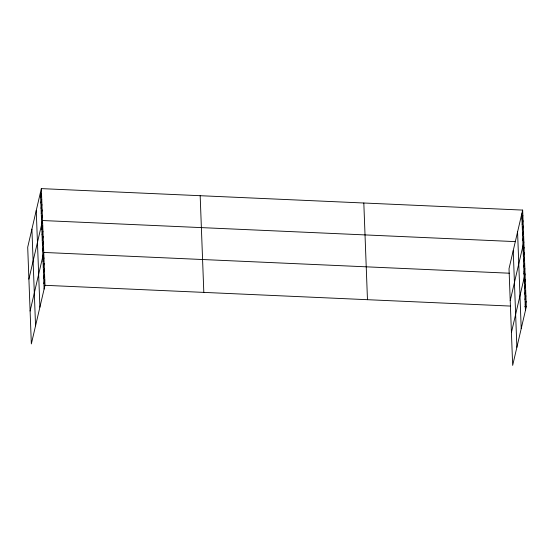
<?xml version="1.0" encoding="UTF-8"?>
<svg xmlns="http://www.w3.org/2000/svg" width="554" height="554" viewBox="0 0 554 554"><rect width="100%" height="100%" fill="white"/><g stroke="black" fill="none" stroke-linecap="round" stroke-linejoin="round"><path stroke-width="0.83" d="M41.335 188.616L27.7 247.222L31.343 343.909L44.985 285.31L41.335 188.616L522.657 210.091L526.3 306.777L512.665 365.384L509.015 268.69L522.657 210.091M40.657 197.716L41.536 193.935M40.858 203.034L41.737 199.253M41.058 208.352L41.938 204.571M41.259 213.671L42.139 209.89M41.46 218.989L42.339 215.208M28.905 279.126L42.54 220.527L515.587 241.627M41.862 229.626L42.741 225.845M42.062 234.944L42.942 231.163M42.263 240.263L43.143 236.482M42.464 245.581L43.344 241.8M42.665 250.9L43.544 247.119M30.103 311.036L43.745 252.437L509.341 273.205M43.067 261.696L43.946 257.915M43.274 267.173L44.154 263.392M43.482 272.651L44.362 268.87M43.69 278.136L44.569 274.355M43.898 283.613L44.777 279.832M521.979 219.19L522.858 215.409M522.173 224.508L523.059 220.727M522.374 229.827L523.253 226.046M522.574 235.145L523.454 231.364M522.775 240.457L523.655 236.676M510.22 300.6L523.855 241.994M523.177 251.094L524.056 247.313M523.378 256.412L524.257 252.631M523.578 261.73L524.458 257.949M523.779 267.049L524.659 263.268M523.98 272.367L524.86 268.586M511.425 332.504L525.06 273.905L523.405 273.828M524.389 283.163L525.268 279.382M524.596 288.641L525.476 284.86M524.797 294.126L525.684 290.344M525.005 299.603L525.885 295.822M525.213 305.081L526.092 301.3M44.985 285.31L510.58 306.078M524.645 306.708L526.3 306.777M521.778 213.872L525.421 310.559M517.568 231.96L521.21 328.654M513.226 250.602L516.875 347.289M363.819 203.006L367.468 299.693M200.174 195.707L203.817 292.394M40.456 192.397L44.105 289.091M36.245 210.492L39.895 307.179M31.91 229.127L35.553 325.821"/></g></svg>
